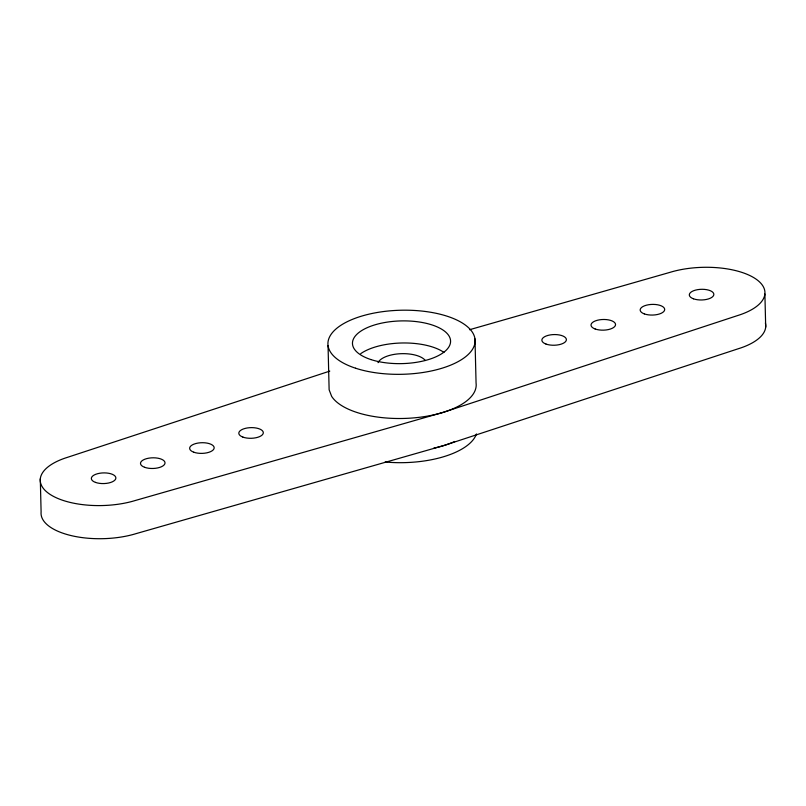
<?xml version="1.0" encoding="UTF-8"?>
<svg xmlns="http://www.w3.org/2000/svg" width="806" height="806" viewBox="0 0 806 806"><rect width="100%" height="100%" fill="white"/><g stroke="black" fill="none" stroke-linecap="round" stroke-linejoin="round"><path stroke-width="1.21" d="M329.775 371.103L67.795 457.234A61.347 26.699 -1.4 0 0 50.375 494.582A61.347 26.699 -1.4 0 0 135.337 500.486L443.119 412.38L737.389 315.63A61.347 26.699 -1.4 0 0 754.819 278.292A61.347 26.699 -1.4 0 0 669.857 272.388L469.495 329.735M764.894 294.009L765.7 327.135M474.986 338.903L476.064 383.072A73.618 32.039 -1.4 0 1 414.627 417.81A73.618 32.039 -1.4 0 1 331.649 396.361L329.13 389.802L328.052 345.623M40.3 478.865L41.106 511.991A61.347 26.699 -1.4 0 0 72.097 535.809A61.347 26.699 -1.4 0 0 136.143 533.612L443.925 445.517L738.205 348.766A61.347 26.699 -1.4 0 0 765.378 322.954M360.715 353.663A49.075 21.359 -1.4 0 1 443.935 352.393M378.024 362.68A24.543 10.68 -1.4 0 1 400.592 353.713A24.543 10.68 -1.4 0 1 425.336 360.514M476.447 433.95A73.618 32.039 -1.4 0 1 385.137 461.989M454.826 441.466A73.618 32.039 -1.4 0 1 433.809 448.146M355.607 368.221A73.618 32.039 -1.4 0 0 474.281 345.613A73.618 32.039 -1.4 0 0 374.649 312.96A73.618 32.039 -1.4 0 0 355.607 368.221M370.911 359.567A49.075 21.359 -1.4 0 0 450.03 344.494A49.075 21.359 -1.4 0 0 383.606 322.732A49.075 21.359 -1.4 0 0 370.911 359.567M95.471 482.391A12.271 5.34 -1.4 0 0 115.631 479.066A12.271 5.34 -1.4 0 0 99.743 473.243A12.271 5.34 -1.4 0 0 95.471 482.391M144.617 467.299A12.271 5.34 -1.4 0 0 164.777 463.974A12.271 5.34 -1.4 0 0 148.888 458.151A12.271 5.34 -1.4 0 0 144.617 467.299M193.772 452.206A12.271 5.34 -1.4 0 0 213.922 448.892A12.271 5.34 -1.4 0 0 198.034 443.058A12.271 5.34 -1.4 0 0 193.772 452.206M242.918 437.114A12.271 5.34 -1.4 0 0 263.068 433.799A12.271 5.34 -1.4 0 0 247.18 427.976A12.271 5.34 -1.4 0 0 242.918 437.114M693.432 298.794A12.271 5.34 -1.4 0 0 713.592 295.48A12.271 5.34 -1.4 0 0 697.704 289.646A12.271 5.34 -1.4 0 0 693.432 298.794M545.994 344.061A12.271 5.34 -1.4 0 0 566.144 340.747A12.271 5.34 -1.4 0 0 550.256 334.913A12.271 5.34 -1.4 0 0 545.994 344.061M595.14 328.979A12.271 5.34 -1.4 0 0 615.3 325.654A12.271 5.34 -1.4 0 0 599.412 319.831A12.271 5.34 -1.4 0 0 595.14 328.979M644.286 313.887A12.271 5.34 -1.4 0 0 664.446 310.562A12.271 5.34 -1.4 0 0 648.558 304.739A12.271 5.34 -1.4 0 0 644.286 313.887"/></g></svg>
